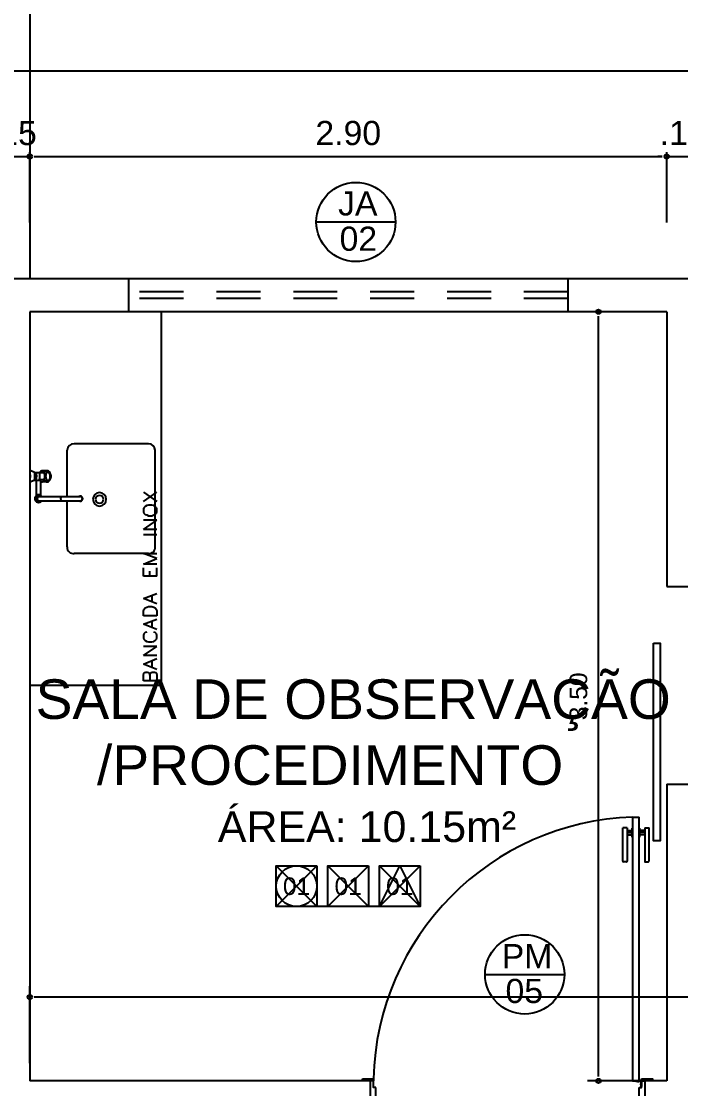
# Model space of a CAD drawing. Header units: millimetres. Extents: x 2125 to 3408, y 1171 to 1686.
# Drawn here: x 2415.524 to 2418.526, y 1482.656 to 1487.512 of the extents above; entities that cross this region are included whole.
import ezdxf
from ezdxf.enums import TextEntityAlignment as Align

# ---------------------------------------------------------------- set-up
doc = ezdxf.new("R2010")
doc.units = ezdxf.units.MM
doc.linetypes.add('CONTORNO_QUADRO_T', pattern=[0.35, 0.2, -0.15])
for name, color, linetype in [('APCOZ', 7, 'Continuous'), ('APCOZ-I', 251, 'Continuous'), ('at_Entity', 7, 'Continuous'), ('cotas', 7, 'Continuous'), ('ESQUADRIA', 3, 'Continuous'), ('ESQUADRIAS', 7, 'Continuous'), ('Esquadrias portas', 7, 'Continuous'), ('Esquadrias_Portas', 2, 'Continuous'), ('JANELA2', 1, 'Continuous'), ('Layout_Equipamentos', 7, 'Continuous'), ('PAREDE', 4, 'Continuous'), ('TEXTO01', 7, 'Continuous'), ('TEXTO02', 3, 'Continuous'), ('TEXTO03', 2, 'Continuous'), ('TEXTO_ESP_FORRO', 62, 'Continuous'), ('TEXTO_ESP_PAREDES', 10, 'Continuous'), ('TEXTO_ESP_PISO', 150, 'Continuous')]:
    doc.layers.add(name, color=color, linetype=linetype)
doc.styles.add('ARIAL', font='sanss___.ttf')
doc.styles.add('ROMANS', font='arial.ttf')
doc.styles.add('TEXTO1', font='swissko.ttf', dxfattribs={"width": 0.6, "height": 0.1})
doc.dimstyles.new('ESCALA 50', dxfattribs={"dimtxt": 0.08, "dimasz": 0.02, "dimexe": 0.05, "dimexo": 0.05, "dimgap": 0.05, "dimtad": 1, "dimlfac": -10, "dimzin": 1, "dimdsep": 46, "dimtxsty": 'ROMANS', "dimblk1": 'PPC', "dimblk2": 'PPC', "dimsah": 1, "dimcen": 0.02, "dimclrd": 7, "dimclre": 7, "dimclrt": 3, "dimadec": 0, "dimazin": 0, "dimtfac": 1, "dimtix": 1, "dimtmove": 1, "dimatfit": 3, "dimldrblk": 'PPC', "dimfxl": 0, "dimtolj": 1, "dimtzin": 12, "dimarcsym": 0})
doc.dimstyles.new('ESCALA75', dxfattribs={"dimtxt": 0.11, "dimasz": 0.02, "dimexe": 0.02, "dimexo": 0.04, "dimgap": 0.05, "dimtad": 1, "dimzin": 4, "dimdsep": 46, "dimtxsty": 'ROMANS', "dimblk1": 'PPC', "dimblk2": 'PPC', "dimsah": 1, "dimcen": 0.02, "dimclrd": 7, "dimclre": 7, "dimclrt": 3, "dimazin": 1, "dimtfac": 1, "dimtix": 1, "dimtmove": 0, "dimatfit": 3, "dimldrblk": 'PPC', "dimfxl": 0, "dimtolj": 1, "dimtzin": 12, "dimarcsym": 0})

# ---------------------------------------------------------------- blocks, each defined once
blk = doc.blocks.new('new block1')
at = {"layer": 'ESQUADRIAS', "color": 2}
for p, q in [((-0.09, 1.36), (-0.09, 0.16)), ((-0.09, 1.36), (-0.06, 1.36)), ((-0.06, 0.16), (-0.06, 1.36)), ((-0.09, 0.16), (-0.06, 0.16))]:
    blk.add_line(p, q, dxfattribs=at)
at = {"layer": 'ESQUADRIAS', "color": 3, "linetype": 'Continuous'}
for p, q in [((-0.135, 1.1598), (-0.135, 1.3115)), ((-0.115, 1.3115), (-0.115, 1.1598)), ((-0.035, 1.3115), (-0.035, 1.1598)), ((-0.015, 1.1598), (-0.015, 1.3115)), ((-0.092, 1.27), (-0.092, 1.31)), ((-0.058, 1.27), (-0.058, 1.31)), ((-0.1185, 1.1568), (-0.1325, 1.1568)), ((-0.0315, 1.1568), (-0.0175, 1.1568))]:
    blk.add_line(p, q, dxfattribs=at)
at = {"layer": 'ESQUADRIAS', "color": 3}
for p, q in [((-0.115, 1.3115), (-0.135, 1.3115)), ((-0.035, 1.3115), (-0.015, 1.3115)), ((-0.115, 1.3), (-0.092, 1.3)), ((-0.115, 1.29), (-0.092, 1.29)), ((-0.115, 1.28), (-0.092, 1.28)), ((-0.092, 1.31), (-0.09, 1.31)), ((-0.092, 1.27), (-0.09, 1.27)), ((-0.058, 1.31), (-0.06, 1.31)), ((-0.058, 1.27), (-0.06, 1.27)), ((-0.035, 1.3), (-0.058, 1.3)), ((-0.035, 1.29), (-0.058, 1.29)), ((-0.035, 1.28), (-0.058, 1.28))]:
    blk.add_line(p, q, dxfattribs=at)
at = {"layer": 'ESQUADRIAS'}
for p, q in [((-0.0665, 0.1585), (-0.0635, 0.1585)), ((-0.0515, 0.1435), (-0.0515, 0.1465))]:
    blk.add_line(p, q, dxfattribs=at)
at = {"layer": 'ESQUADRIAS', "color": 3}
for points in [[(-1.32, 0.17), (-1.27, 0.17), (-1.27, 0.16), (-1.32, 0.16)], [(-0.05, 0.17), (0, 0.17), (0, 0.16), (-0.05, 0.16)], [(-1.32, 0.01), (-1.26, 0.01), (-1.26, 0), (-1.32, 0)], [(-0.06, 0.01), (-0.035, 0.01), (0, 0.01), (0, 0), (-0.06, 0)]]:
    blk.add_lwpolyline(points, close=True, dxfattribs=at)
at = {"layer": 'ESQUADRIAS', "color": 2}
for points in [[(-1.26, 0.13), (-1.27, 0.13), (-1.27, 0.16), (-1.285, 0.16), (-1.285, 0.01), (-1.26, 0.01)], [(-0.06, 0.13), (-0.05, 0.13), (-0.05, 0.16), (-0.035, 0.16), (-0.035, 0.01), (-0.06, 0.01)]]:
    blk.add_lwpolyline(points, close=True, dxfattribs=at)
at = {"layer": 'ESQUADRIAS', "color": 1}
for points in [[(-0.0545, 0.159, -0.236068), (-0.0525, 0.16), (-0.055, 0.16), (-0.075, 0.16), (-0.075, 0.159)], [(-0.051, 0.1555, 0.236068), (-0.05, 0.1575), (-0.05, 0.155), (-0.05, 0.135), (-0.051, 0.135)]]:
    blk.add_lwpolyline(points, format="xyb", close=True, dxfattribs=at)
at = {"layer": 'ESQUADRIAS'}
for points in [[(-0.0675, 0.1577), (-0.0665, 0.1585), (-0.0665, 0.159)], [(-0.0654, 0.1577), (-0.0654, 0.1575), (-0.0675, 0.1575), (-0.0675, 0.1577), (-0.0625, 0.1577), (-0.0625, 0.1575), (-0.0646, 0.1575), (-0.0646, 0.1577)], [(-0.0625, 0.1577), (-0.0635, 0.1585), (-0.0635, 0.159)], [(-0.0523, 0.1446), (-0.0525, 0.1446), (-0.0525, 0.1425), (-0.0523, 0.1425), (-0.0523, 0.1475), (-0.0525, 0.1475), (-0.0525, 0.1454), (-0.0523, 0.1454)], [(-0.0523, 0.1475), (-0.0515, 0.1465), (-0.051, 0.1465)], [(-0.0523, 0.1425), (-0.0515, 0.1435), (-0.051, 0.1435)]]:
    blk.add_lwpolyline(points, dxfattribs=at)
at = {"layer": 'ESQUADRIAS', "color": 1}
blk.add_circle((-0.0525, 0.1575), 0.0025, dxfattribs=at)
at = {"layer": 'ESQUADRIAS', "color": 3, "linetype": 'Continuous'}
for centre, start, end in [((-0.132, 1.1598), 180, 260.5377), ((-0.118, 1.1598), 260.5377, 360), ((-0.032, 1.1598), 180, 279.4623), ((-0.018, 1.1598), 279.4623, 0)]:
    blk.add_arc(centre, 0.003, start, end, dxfattribs=at)
at = {"layer": 'Esquadrias portas'}
blk.add_arc((-0.0518, 0.1421), 1.2185, 91.7966, 178.6909, dxfattribs=at)
blk = doc.blocks.new('PPC')
at = {"color": 2}
blk.add_circle((0, 0), 0.5, dxfattribs=at)
blk = doc.blocks.new('*D176')
at = {"layer": 'cotas', "color": 7, "lineweight": -2, "transparency": 16777216}
for p, q in [((2415.3929, 1486.8972), (2415.3729, 1486.8972)), ((2415.4129, 1486.5972), (2415.4129, 1486.9172)), ((2415.4129, 1486.8972), (2415.5629, 1486.8972)), ((2415.5629, 1486.5972), (2415.5629, 1486.9172)), ((2415.5829, 1486.8972), (2415.6029, 1486.8972))]:
    blk.add_line(p, q, dxfattribs=at)
at = {"layer": 'DEFPOINTS', "color": 0, "transparency": 16777216}
for p in [(2415.5629, 1486.8972), (2415.4129, 1485.9633), (2415.5629, 1485.8133)]:
    blk.add_point(p, dxfattribs=at)
at = {"layer": 'cotas', "color": 7, "lineweight": -2, "transparency": 16777216, "xscale": 0.02, "yscale": 0.02, "zscale": 0.02}
blk.add_blockref('PPC', (2415.4129, 1486.8972), dxfattribs=at)
at = {"layer": 'cotas', "color": 7, "lineweight": -2, "transparency": 16777216, "xscale": 0.02, "yscale": 0.02, "zscale": 0.02, "rotation": 180}
blk.add_blockref('PPC', (2415.5629, 1486.8972), dxfattribs=at)
at = {"layer": 'cotas', "color": 3, "transparency": 16777216, "insert": (2415.4879, 1487.0034), "char_height": 0.11, "attachment_point": 5, "style": 'ROMANS'}
blk.add_mtext('\\A1;.15', dxfattribs=at)
blk = doc.blocks.new('*D177')
at = {"layer": 'cotas', "color": 7, "lineweight": -2, "transparency": 16777216}
for p, q in [((2415.5629, 1486.5972), (2415.5629, 1486.9172)), ((2415.5829, 1486.8972), (2418.4429, 1486.8972)), ((2418.4629, 1486.5972), (2418.4629, 1486.9172))]:
    blk.add_line(p, q, dxfattribs=at)
at = {"layer": 'DEFPOINTS', "color": 0, "transparency": 16777216}
for p in [(2418.4629, 1486.8972), (2415.5629, 1485.8133), (2418.4629, 1485.8133)]:
    blk.add_point(p, dxfattribs=at)
at = {"layer": 'cotas', "color": 7, "lineweight": -2, "transparency": 16777216, "xscale": 0.02, "yscale": 0.02, "zscale": 0.02, "rotation": 180}
blk.add_blockref('PPC', (2415.5629, 1486.8972), dxfattribs=at)
at = {"layer": 'cotas', "color": 7, "lineweight": -2, "transparency": 16777216, "xscale": 0.02, "yscale": 0.02, "zscale": 0.02}
blk.add_blockref('PPC', (2418.4629, 1486.8972), dxfattribs=at)
at = {"layer": 'cotas', "color": 3, "transparency": 16777216, "insert": (2417.0129, 1487.0034), "char_height": 0.11, "attachment_point": 5, "style": 'ROMANS'}
blk.add_mtext('\\A1;2.90', dxfattribs=at)
blk = doc.blocks.new('*D178')
at = {"layer": 'cotas', "color": 7, "lineweight": -2, "transparency": 16777216}
for p, q in [((2418.4429, 1486.8972), (2418.4229, 1486.8972)), ((2418.4629, 1486.5972), (2418.4629, 1486.9172)), ((2418.4629, 1486.8972), (2418.6129, 1486.8972)), ((2418.6129, 1486.5972), (2418.6129, 1486.9172)), ((2418.6329, 1486.8972), (2418.6529, 1486.8972))]:
    blk.add_line(p, q, dxfattribs=at)
at = {"layer": 'DEFPOINTS', "color": 0, "transparency": 16777216}
for p in [(2418.6129, 1486.8972), (2418.4629, 1485.8133), (2418.6129, 1485.8133)]:
    blk.add_point(p, dxfattribs=at)
at = {"layer": 'cotas', "color": 7, "lineweight": -2, "transparency": 16777216, "xscale": 0.02, "yscale": 0.02, "zscale": 0.02}
blk.add_blockref('PPC', (2418.4629, 1486.8972), dxfattribs=at)
at = {"layer": 'cotas', "color": 7, "lineweight": -2, "transparency": 16777216, "xscale": 0.02, "yscale": 0.02, "zscale": 0.02, "rotation": 180}
blk.add_blockref('PPC', (2418.6129, 1486.8972), dxfattribs=at)
at = {"layer": 'cotas', "color": 3, "transparency": 16777216, "insert": (2418.5379, 1487.0034), "char_height": 0.11, "attachment_point": 5, "style": 'ROMANS'}
blk.add_mtext('\\A1;.15', dxfattribs=at)
blk = doc.blocks.new('*D200')
at = {"layer": 'cotas', "color": 7, "lineweight": -2, "transparency": 16777216}
for p, q in [((2415.4129, 1486.9863), (2415.4129, 1487.3063)), ((2415.4329, 1487.2863), (2426.7929, 1487.2863)), ((2426.8129, 1486.9863), (2426.8129, 1487.3063))]:
    blk.add_line(p, q, dxfattribs=at)
at = {"layer": 'DEFPOINTS', "color": 0, "transparency": 16777216}
for p in [(2426.8129, 1487.2863), (2415.4129, 1486.4411), (2426.8129, 1486.4411)]:
    blk.add_point(p, dxfattribs=at)
at = {"layer": 'cotas', "color": 7, "lineweight": -2, "transparency": 16777216, "xscale": 0.02, "yscale": 0.02, "zscale": 0.02, "rotation": 180}
blk.add_blockref('PPC', (2415.4129, 1487.2863), dxfattribs=at)
at = {"layer": 'cotas', "color": 7, "lineweight": -2, "transparency": 16777216, "xscale": 0.02, "yscale": 0.02, "zscale": 0.02}
blk.add_blockref('PPC', (2426.8129, 1487.2863), dxfattribs=at)
at = {"layer": 'cotas', "color": 3, "transparency": 16777216, "insert": (2421.1129, 1487.3924), "char_height": 0.11, "attachment_point": 5, "style": 'ROMANS'}
blk.add_mtext('\\A1;11.40', dxfattribs=at)
blk = doc.blocks.new('new block16')
at = {"layer": 'APCOZ'}
for p, q in [((-0.5794, 0.9688), (-0.601, 0.9796)), ((-0.5212, 0.9762), (-0.5428, 0.9762)), ((-0.5794, 0.9336), (-0.601, 0.9228)), ((-0.5794, 0.9688), (-0.5553, 0.9688)), ((-0.5794, 0.9336), (-0.5702, 0.9336)), ((-0.5702, 0.8638), (-0.5702, 0.9336)), ((-0.5502, 0.8638), (-0.5502, 0.9285)), ((-0.5212, 0.9262), (-0.5428, 0.9262)), ((-0.5462, 0.8597), (-0.3752, 0.8597)), ((-0.5462, 0.8397), (-0.3752, 0.8397))]:
    blk.add_line(p, q, dxfattribs=at)
at = {"layer": 'APCOZ', "linetype": 'Continuous'}
for points in [[(-0.5428, 0.9762, 0), (-0.5456, 0.9759, 0), (-0.5483, 0.975, 0), (-0.5508, 0.9734, 0), (-0.5532, 0.9714, 0), (-0.5553, 0.9688, 0)], [(-0.5207, 0.9262, 0), (-0.5175, 0.9267, 0), (-0.5145, 0.9281, 0), (-0.5117, 0.9302, 0), (-0.5091, 0.933, 0), (-0.507, 0.9363, 0), (-0.5053, 0.9402, 0), (-0.5042, 0.9445, 0), (-0.5036, 0.9489, 0), (-0.5036, 0.9535, 0), (-0.5042, 0.9579, 0), (-0.5053, 0.9622, 0), (-0.507, 0.966, 0), (-0.5091, 0.9694, 0), (-0.5117, 0.9722, 0), (-0.5145, 0.9743, 0), (-0.5175, 0.9757, 0), (-0.5207, 0.9762, 0)], [(-0.5502, 0.9285, 0), (-0.5488, 0.9277, 0), (-0.5473, 0.927, 0), (-0.5458, 0.9266, 0), (-0.5443, 0.9263, 0), (-0.5428, 0.9262, 0)]]:
    blk.add_polyline3d(points, dxfattribs=at)
at = {"layer": 'APCOZ'}
for centre, radius, start, end in [((-0.5602, 0.8497), 0.0173, 125.4187, 234.5813), ((-0.5602, 0.8497), 0.0173, 234.5813, 305.4187), ((-0.5602, 0.8497), 0.0173, 35.4187, 54.5813), ((-0.5602, 0.8497), 0.0173, 305.4187, 324.5813), ((-0.3702, 0.8497), 0.0112, 243.7208, 116.2792)]:
    blk.add_arc(centre, radius, start, end, dxfattribs=at)
at = {"layer": 'APCOZ-I'}
for p, q in [((-0.5794, 0.9688), (-0.5794, 0.9336)), ((-0.5702, 0.9336), (-0.5553, 0.9336)), ((-0.5349, 0.9668), (-0.5564, 0.9668)), ((-0.5349, 0.9355), (-0.5564, 0.9355)), ((-0.5638, 0.8597), (-0.5462, 0.8597)), ((-0.5638, 0.8397), (-0.5462, 0.8397)), ((-0.3752, 0.8597), (-0.3702, 0.8597)), ((-0.3752, 0.8397), (-0.3702, 0.8397))]:
    blk.add_line(p, q, dxfattribs=at)
at = {"layer": 'APCOZ-I', "linetype": 'Continuous'}
for points in [[(-0.5207, 0.9762, 0), (-0.5238, 0.9759, 0), (-0.5268, 0.9749, 0), (-0.5296, 0.9732, 0), (-0.5321, 0.9708, 0), (-0.5343, 0.9678, 0)], [(-0.5553, 0.9688, 0), (-0.5555, 0.9686, 0), (-0.5556, 0.9683, 0), (-0.5558, 0.9681, 0), (-0.5559, 0.9679, 0), (-0.5561, 0.9676, 0)], [(-0.5561, 0.9348, 0), (-0.5559, 0.9345, 0), (-0.5558, 0.9343, 0), (-0.5556, 0.9341, 0), (-0.5555, 0.9338, 0), (-0.5553, 0.9336, 0)], [(-0.5553, 0.9336, 0), (-0.5544, 0.9324, 0), (-0.5534, 0.9313, 0), (-0.5524, 0.9302, 0), (-0.5513, 0.9293, 0), (-0.5502, 0.9285, 0)], [(-0.5343, 0.9346, 0), (-0.5322, 0.9317, 0), (-0.5297, 0.9293, 0), (-0.527, 0.9276, 0), (-0.5241, 0.9266, 0), (-0.5212, 0.9262, 0)], [(-0.5176, 0.9707, 0), (-0.5197, 0.9703, 0), (-0.5218, 0.9691, 0), (-0.5237, 0.9672, 0), (-0.5253, 0.9646, 0), (-0.5267, 0.9615, 0), (-0.5276, 0.958, 0), (-0.5281, 0.9541, 0), (-0.5283, 0.9502, 0), (-0.5279, 0.9463, 0), (-0.5272, 0.9426, 0), (-0.526, 0.9393, 0), (-0.5245, 0.9364, 0), (-0.5228, 0.9342, 0), (-0.5208, 0.9326, 0), (-0.5187, 0.9318, 0), (-0.5165, 0.9318, 0), (-0.5144, 0.9326, 0), (-0.5124, 0.9342, 0), (-0.5106, 0.9364, 0), (-0.5091, 0.9393, 0), (-0.508, 0.9426, 0), (-0.5072, 0.9463, 0), (-0.5069, 0.9502, 0), (-0.507, 0.9541, 0), (-0.5076, 0.958, 0), (-0.5085, 0.9615, 0), (-0.5098, 0.9646, 0), (-0.5115, 0.9672, 0), (-0.5134, 0.9691, 0), (-0.5154, 0.9703, 0), (-0.5176, 0.9707, 0)]]:
    blk.add_polyline3d(points, dxfattribs=at)
at = {"layer": 'APCOZ-I'}
for centre, radius, start, end in [((-0.8761, 0.9512), 0.2786, 354.3752, 5.6248), ((-0.6505, 0.9512), 0.0816, 347.5382, 12.4618), ((-0.5544, 0.9666), 0.002, 148.4325, 195.6861), ((-0.5544, 0.9358), 0.002, 164.314, 211.5675), ((-0.6091, 0.9512), 0.0549, 344.3139, 15.6861), ((-0.5327, 0.9668), 0.002, 147.8441, 206.0251), ((-0.5327, 0.9356), 0.002, 153.9749, 212.1559), ((-0.5645, 0.9512), 0.0335, 333.9749, 26.0251), ((-0.5602, 0.8497), 0.0126, 52.2518, 307.7482), ((-0.5602, 0.8497), 0.0173, 54.5813, 125.4187), ((-0.5428, 0.8497), 0.0233, 154.5555, 205.4445), ((-0.4367, 0.8497), 0.0233, 154.5555, 205.4445), ((-0.3702, 0.8497), 0.01, 270, 90)]:
    blk.add_arc(centre, radius, start, end, dxfattribs=at)
at = {"layer": 'at_Entity', "color": 0}
for p, q in [((0, 0), (0, 1.7)), ((-0.0593, 1.0994), (-0.3978, 1.0994)), ((-0.0296, 0.6296), (-0.0296, 1.0698)), ((-0.0825, 0.8368), (-0.0212, 0.8791)), ((-0.0825, 0.8791), (-0.0212, 0.8368)), ((-0.0804, 0.8072), (-0.0825, 0.8029)), ((-0.0825, 0.8029), (-0.0825, 0.7902)), ((-0.0825, 0.7902), (-0.0804, 0.7839)), ((-0.0741, 0.8135), (-0.0804, 0.8072)), ((-0.0804, 0.7839), (-0.0741, 0.7775)), ((-0.0677, 0.8177), (-0.0741, 0.8135)), ((-0.0741, 0.7775), (-0.0677, 0.7754)), ((-0.0593, 0.8199), (-0.0677, 0.8177)), ((-0.0444, 0.8199), (-0.0593, 0.8199)), ((-0.036, 0.8177), (-0.0444, 0.8199)), ((-0.0296, 0.8135), (-0.036, 0.8177)), ((-0.036, 0.7754), (-0.0296, 0.7775)), ((-0.0233, 0.8072), (-0.0296, 0.8135)), ((-0.0296, 0.7775), (-0.0233, 0.7839)), ((-0.0212, 0.8029), (-0.0233, 0.8072)), ((-0.0233, 0.7839), (-0.0212, 0.7902)), ((-0.0212, 0.7902), (-0.0212, 0.8029)), ((-0.0825, 0.7098), (-0.0212, 0.7521)), ((-0.0212, 0.7521), (-0.0825, 0.7521)), ((-0.0677, 0.7754), (-0.0593, 0.7712)), ((-0.0593, 0.7712), (-0.0444, 0.7712)), ((-0.0444, 0.7712), (-0.036, 0.7754)), ((-0.0212, 0.7098), (-0.0825, 0.7098)), ((-0.0825, 0.6866), (-0.0212, 0.6866)), ((-0.0593, 0.6), (-0.3978, 0.6)), ((-0.0212, 0.5765), (-0.0825, 0.5998)), ((-0.0825, 0.5998), (-0.0212, 0.5998)), ((-0.0825, 0.5511), (-0.0212, 0.5765)), ((-0.0212, 0.5511), (-0.0825, 0.5511)), ((-0.0825, 0.4961), (-0.0825, 0.5342)), ((-0.0212, 0.4961), (-0.0825, 0.4961)), ((-0.0529, 0.4961), (-0.0529, 0.5194)), ((-0.0212, 0.4961), (-0.0212, 0.5342)), ((-0.0825, 0.3945), (-0.0212, 0.4178)), ((-0.0212, 0.3713), (-0.0825, 0.3945)), ((-0.0423, 0.3797), (-0.0423, 0.4093)), ((-0.0825, 0.3374), (-0.0804, 0.3459)), ((-0.0804, 0.3459), (-0.0741, 0.3522)), ((-0.0741, 0.3522), (-0.0677, 0.3564)), ((-0.0677, 0.3564), (-0.0593, 0.3586)), ((-0.0593, 0.3586), (-0.0444, 0.3586)), ((-0.0444, 0.3586), (-0.036, 0.3564)), ((-0.036, 0.3564), (-0.0296, 0.3522)), ((-0.0296, 0.3522), (-0.0233, 0.3459)), ((-0.0233, 0.3459), (-0.0212, 0.3374)), ((-0.0825, 0.3162), (-0.0825, 0.3374)), ((-0.0212, 0.3162), (-0.0825, 0.3162)), ((-0.0825, 0.2781), (-0.0212, 0.3014)), ((-0.0423, 0.2633), (-0.0423, 0.293)), ((-0.0212, 0.3374), (-0.0212, 0.3162)), ((-0.0212, 0.2549), (-0.0825, 0.2781)), ((-0.0804, 0.2337), (-0.0825, 0.2274)), ((-0.0825, 0.2274), (-0.0825, 0.2168)), ((-0.0825, 0.2168), (-0.0804, 0.2104)), ((-0.0741, 0.2401), (-0.0804, 0.2337)), ((-0.0804, 0.2104), (-0.0741, 0.2041)), ((-0.0677, 0.2422), (-0.0741, 0.2401)), ((-0.0741, 0.2041), (-0.0677, 0.1999)), ((-0.0677, 0.1999), (-0.0593, 0.1977)), ((-0.0593, 0.1977), (-0.0444, 0.1977)), ((-0.0444, 0.1977), (-0.036, 0.1999)), ((-0.0296, 0.2401), (-0.036, 0.2422)), ((-0.036, 0.1999), (-0.0296, 0.2041)), ((-0.0233, 0.2337), (-0.0296, 0.2401)), ((-0.0296, 0.2041), (-0.0233, 0.2104)), ((-0.0212, 0.2274), (-0.0233, 0.2337)), ((-0.0233, 0.2104), (-0.0212, 0.2168)), ((-0.0212, 0.2168), (-0.0212, 0.2274)), ((-0.0825, 0.1364), (-0.0212, 0.1766)), ((-0.0212, 0.1766), (-0.0825, 0.1766)), ((-0.0212, 0.1364), (-0.0825, 0.1364)), ((-0.0825, 0.0962), (-0.0212, 0.1216)), ((-0.0423, 0.0814), (-0.0423, 0.111)), ((-0.0212, 0.0729), (-0.0825, 0.0962)), ((-0.0825, 0.0454), (-0.0804, 0.056)), ((-0.0804, 0.056), (-0.0762, 0.0581)), ((-0.0762, 0.0581), (-0.0719, 0.0602)), ((-0.0719, 0.0602), (-0.0656, 0.0602)), ((-0.0656, 0.0602), (-0.0593, 0.0581)), ((-0.0593, 0.0581), (-0.0571, 0.056)), ((-0.0571, 0.056), (-0.0529, 0.0454)), ((-0.0529, 0.0454), (-0.0508, 0.056)), ((-0.0508, 0.056), (-0.0466, 0.0581)), ((-0.0466, 0.0581), (-0.0423, 0.0602)), ((-0.0423, 0.0602), (-0.0317, 0.0602)), ((-0.0317, 0.0602), (-0.0275, 0.0581)), ((-0.0275, 0.0581), (-0.0233, 0.056)), ((-0.0233, 0.056), (-0.0212, 0.0454)), ((0, 0), (-0.601, 0)), ((-0.0825, 0.02), (-0.0825, 0.0454)), ((-0.0212, 0.02), (-0.0825, 0.02)), ((-0.0529, 0.0454), (-0.0529, 0.02)), ((-0.0212, 0.0454), (-0.0212, 0.02))]:
    blk.add_line(p, q, dxfattribs=at)
for centre, radius, start, end in [((-0.3988, 1.0687), 0.0307, 88.1044, 177.9457), ((-0.0604, 1.0687), 0.0308, 2.0624, 87.9376), ((-0.2825, 0.8465), 0.0307, 90, 180), ((-0.2825, 0.8465), 0.0307, 360, 90), ((-0.2825, 0.8465), 0.0307, 180, 270), ((-0.2825, 0.8465), 0.018, 90, 180), ((-0.2825, 0.8465), 0.018, 180, 270), ((-0.2825, 0.8465), 0.018, 360, 90), ((-0.2825, 0.8465), 0.018, 270, 0), ((-0.2825, 0.8465), 0.0307, 270, 0), ((-0.402, 0.6274), 0.0277, 175.3276, 278.6223), ((-0.0569, 0.6272), 0.0273, 264.9724, 5.0276)]:
    blk.add_arc(centre, radius, start, end, dxfattribs=at)
at = {"layer": 'Layout_Equipamentos'}
for p, q in [((-0.4296, 0.8597), (-0.4296, 1.0698)), ((-0.4296, 0.6296), (-0.4296, 0.8397))]:
    blk.add_line(p, q, dxfattribs=at)
blk = doc.blocks.new('Esp_Pis_Par_For_Esc100')
at = {"layer": 'DEFPOINTS'}
for p, q in [((0, 0.37), (0.37, 0)), ((0.37, 0.37), (0, 0)), ((0.47, 0.37), (0.84, 0)), ((0.84, 0.37), (0.47, 0)), ((0.94, 0.37), (1.31, 0)), ((1.31, 0.37), (0.94, 0)), ((0.47, 0), (0.37, 0)), ((0.94, 0), (0.84, 0))]:
    blk.add_line(p, q, dxfattribs=at)
for points in [[(0.37, 0.37), (0.37, 0), (0, 0), (0, 0.37)], [(1.31, 0.37), (1.31, 0), (0.94, 0), (0.94, 0.37)]]:
    blk.add_lwpolyline(points, close=True, dxfattribs=at)
at = {"layer": 'TEXTO_ESP_FORRO'}
blk.add_lwpolyline([(0.94, 0), (1.125, 0.37), (1.31, 0)], close=True, dxfattribs=at)
at = {"layer": 'TEXTO_ESP_PAREDES'}
blk.add_lwpolyline([(0.84, 0.37), (0.84, 0), (0.47, 0), (0.47, 0.37)], close=True, dxfattribs=at)
at = {"layer": 'TEXTO_ESP_PISO'}
blk.add_circle((0.185, 0.185), 0.185, dxfattribs=at)
at = {"layer": 'TEXTO_ESP_FORRO', "color": 3, "linetype": 'ByBlock', "style": 'ARIAL', "text_generation_flag": 6}
blk.add_attdef('FOR', text='', height=0.16, rotation=180, dxfattribs=at).set_placement((1.125, 0.185), align=Align.MIDDLE_CENTER)
at = {"layer": 'TEXTO_ESP_PAREDES', "color": 3, "linetype": 'ByBlock', "ltscale": 0.0001, "style": 'ARIAL', "text_generation_flag": 6}
blk.add_attdef('PAR', text='', height=0.16, rotation=180, dxfattribs=at).set_placement((0.655, 0.185), align=Align.MIDDLE_CENTER)
at = {"layer": 'TEXTO_ESP_PISO', "color": 3, "linetype": 'ByBlock', "style": 'ARIAL', "text_generation_flag": 6}
blk.add_attdef('PIS', text='', height=0.16, rotation=180, dxfattribs=at).set_placement((0.185, 0.185), align=Align.MIDDLE_CENTER)
blk = doc.blocks.new('*D1119')
at = {"color": 7, "lineweight": -2, "transparency": 16777216}
for p, q in [((2415.5629, 1482.7725), (2415.5629, 1483.1225)), ((2426.8129, 1482.7725), (2426.8129, 1483.1225)), ((2426.7929, 1483.0725), (2415.5829, 1483.0725))]:
    blk.add_line(p, q, dxfattribs=at)
at = {"layer": 'DEFPOINTS', "color": 0, "transparency": 16777216}
for p in [(2415.5629, 1483.0725), (2415.5629, 1482.6909), (2426.8129, 1482.6909)]:
    blk.add_point(p, dxfattribs=at)
at = {"color": 7, "lineweight": -2, "transparency": 16777216, "xscale": 0.02, "yscale": 0.02, "zscale": 0.02, "rotation": 180}
blk.add_blockref('PPC', (2415.5629, 1483.0725), dxfattribs=at)
at = {"color": 7, "lineweight": -2, "transparency": 16777216, "xscale": 0.02, "yscale": 0.02, "zscale": 0.02}
blk.add_blockref('PPC', (2426.8129, 1483.0725), dxfattribs=at)
at = {"color": 3, "transparency": 16777216, "insert": (2421.1879, 1483.1634), "char_height": 0.08, "attachment_point": 5, "style": 'ROMANS'}
blk.add_mtext('\\A1;11.25', dxfattribs=at)
blk = doc.blocks.new('*D1128')
at = {"color": 7, "lineweight": -2, "transparency": 16777216}
for p, q in [((2418.4129, 1486.1909), (2418.1022, 1486.1909)), ((2418.1522, 1482.7109), (2418.1522, 1486.1709)), ((2418.4129, 1482.6909), (2418.1022, 1482.6909))]:
    blk.add_line(p, q, dxfattribs=at)
at = {"layer": 'DEFPOINTS', "color": 0, "transparency": 16777216}
for p in [(2418.1522, 1486.1909), (2418.4629, 1486.1909), (2418.4629, 1482.6909)]:
    blk.add_point(p, dxfattribs=at)
at = {"color": 7, "lineweight": -2, "transparency": 16777216, "xscale": 0.02, "yscale": 0.02, "zscale": 0.02}
for p, rotation in [((2418.1522, 1486.1909), 90), ((2418.1522, 1482.6909), 270)]:
    blk.add_blockref('PPC', p, dxfattribs=dict(at, rotation=rotation))
at = {"color": 3, "transparency": 16777216, "insert": (2418.0613, 1484.4409), "char_height": 0.08, "attachment_point": 5, "rotation": 90, "style": 'ROMANS'}
blk.add_mtext('\\A1;3.50', dxfattribs=at)

msp = doc.modelspace()

# ---------------------------------------------------------------- linework, layer by layer
at = {"layer": 'ESQUADRIA', "linetype": 'CONTORNO_QUADRO_T'}
for p, q in [((2418.0129, 1486.2809), (2416.0129, 1486.2809)), ((2418.0129, 1486.2509), (2416.0129, 1486.2509))]:
    msp.add_line(p, q, dxfattribs=at)
at = {"layer": 'Esquadrias_Portas'}
msp.add_lwpolyline([(2418.4029, 1484.6836), (2418.4329, 1484.6836), (2418.4329, 1483.7836), (2418.4029, 1483.7836), (2418.4029, 1484.6836)], dxfattribs=at)
at = {"layer": 'JANELA2'}
for p, q in [((2416.0129, 1486.3409), (2416.0129, 1486.1909)), ((2418.0129, 1486.3409), (2418.0129, 1486.1909))]:
    msp.add_line(p, q, dxfattribs=at)
at = {"layer": 'PAREDE'}
for p, q in [((2415.5629, 1491.9909), (2415.5629, 1486.3409)), ((2418.4629, 1486.1909), (2415.5629, 1486.1909)), ((2415.5629, 1486.1909), (2415.5629, 1482.6909)), ((2418.4629, 1486.1909), (2418.4629, 1484.9409)), ((2418.4629, 1484.9409), (2418.6129, 1484.9409)), ((2418.4629, 1484.0409), (2418.4629, 1482.6909)), ((2418.4629, 1484.0409), (2418.6129, 1484.0409))]:
    msp.add_line(p, q, dxfattribs=at)
at = {"layer": 'PAREDE', "linetype": 'Continuous'}
for p, q in [((2426.8129, 1486.3409), (2415.4129, 1486.3409)), ((2417.0779, 1482.6909), (2415.5629, 1482.6909)), ((2418.4629, 1482.6909), (2418.3979, 1482.6909))]:
    msp.add_line(p, q, dxfattribs=at)
at = {"layer": 'TEXTO01'}
for p, q in [((2416.8674, 1486.5993), (2417.2281, 1486.5993)), ((2417.636, 1483.1759), (2417.9968, 1483.1759))]:
    msp.add_line(p, q, dxfattribs=at)
for centre in [(2417.0477, 1486.5993), (2417.8164, 1483.1759)]:
    msp.add_circle(centre, 0.1804, dxfattribs=at)

# ---------------------------------------------------------------- block references
at = {"layer": 'JANELA2'}
msp.add_blockref('new block1', (2418.3979, 1482.5309), dxfattribs=at)
at = {"layer": 'Layout_Equipamentos'}
msp.add_blockref('new block16', (2416.1629, 1484.4909), dxfattribs=at)
at = {"layer": 'TEXTO02', "xscale": 0.5, "yscale": 0.5, "zscale": 0.5}
msp.add_blockref('Esp_Pis_Par_For_Esc100', (2416.6849, 1483.4846), dxfattribs=at).add_auto_attribs({'PIS': '01', 'PAR': '01', 'FOR': '01'})

# ---------------------------------------------------------------- texts
at = {"layer": 'TEXTO01', "ltscale": 0.0001, "char_height": 0.11, "width": 0.330365, "attachment_point": 1, "style": 'TEXTO1'}
for s, insert in [('{\\fSansSerif|b0|i0|c2|p2;\\W1;JA}', (2416.9666, 1486.7388)), ('{\\fSansSerif|b0|i0|c2|p2;\\W1;02}', (2416.9734, 1486.5782)), ('{\\fSansSerif|b0|i0|c2|p2;\\W1;PM}', (2417.7117, 1483.3138)), ('{\\fSansSerif|b0|i0|c2|p2;\\W1;05}', (2417.7288, 1483.1554))]:
    msp.add_mtext(s, dxfattribs=dict(at, insert=insert))
at = {"layer": 'TEXTO03', "ltscale": 0.0001, "insert": (2415.5892, 1484.5183), "char_height": 0.12, "width": 2.988169, "attachment_point": 1, "style": 'TEXTO1'}
msp.add_mtext('{\\fSansSerif|b0|i0|c2|p2;\\H1.5x;\\W1;\\C2;SALA DE OBSERVAÇÃO\\P    /PROCEDIMENTO\\P\\pi0.82972;\\H0.77777x;\\C3;ÁREA: 10.15m²}', dxfattribs=at)

# ---------------------------------------------------------------- dimensions: what is measured, and where the dimension line sits
dim = msp.add_linear_dim(base=(2418.1522, 1486.1909), p1=(2418.4629, 1482.6909), p2=(2418.4629, 1486.1909), angle=90, dimstyle='ESCALA 50', override={"dimfxl": 0.3, "dimfxlon": 1})
dim.commit()
dim.dimension.update_dxf_attribs({"geometry": '*D1128', "text_midpoint": (2418.0613, 1484.4409)})
dim = msp.add_linear_dim(base=(2415.5629, 1483.0725), p1=(2426.8129, 1482.6909), p2=(2415.5629, 1482.6909), dimstyle='ESCALA 50', override={"dimfxl": 0.3, "dimfxlon": 1})
dim.commit()
dim.dimension.update_dxf_attribs({"geometry": '*D1119', "text_midpoint": (2421.1879, 1483.1634)})
at = {"layer": 'cotas'}
for base, p1, p2, picture, middle in [((2426.8129, 1487.2863), (2415.4129, 1486.4411), (2426.8129, 1486.4411), '*D200', (2421.1129, 1487.3924)), ((2415.5629, 1486.8972), (2415.4129, 1485.9633), (2415.5629, 1485.8133), '*D176', (2415.4879, 1487.0034))]:
    dim = msp.add_linear_dim(base=base, p1=p1, p2=p2, dimstyle='ESCALA75', dxfattribs=at)
    dim.commit()
    dim.dimension.update_dxf_attribs({"geometry": picture, "text_midpoint": middle})
for base, p1, p2, picture, middle in [((2418.4629, 1486.8972), (2415.5629, 1485.8133), (2418.4629, 1485.8133), '*D177', (2417.0129, 1487.0034)), ((2418.6129, 1486.8972), (2418.4629, 1485.8133), (2418.6129, 1485.8133), '*D178', (2418.5379, 1487.0034))]:
    dim = msp.add_linear_dim(base=base, p1=p1, p2=p2, dimstyle='ESCALA75', override={"dimtmove": 1}, dxfattribs=at)
    dim.commit()
    dim.dimension.update_dxf_attribs({"geometry": picture, "text_midpoint": middle})

doc.saveas('drawing.dxf')
